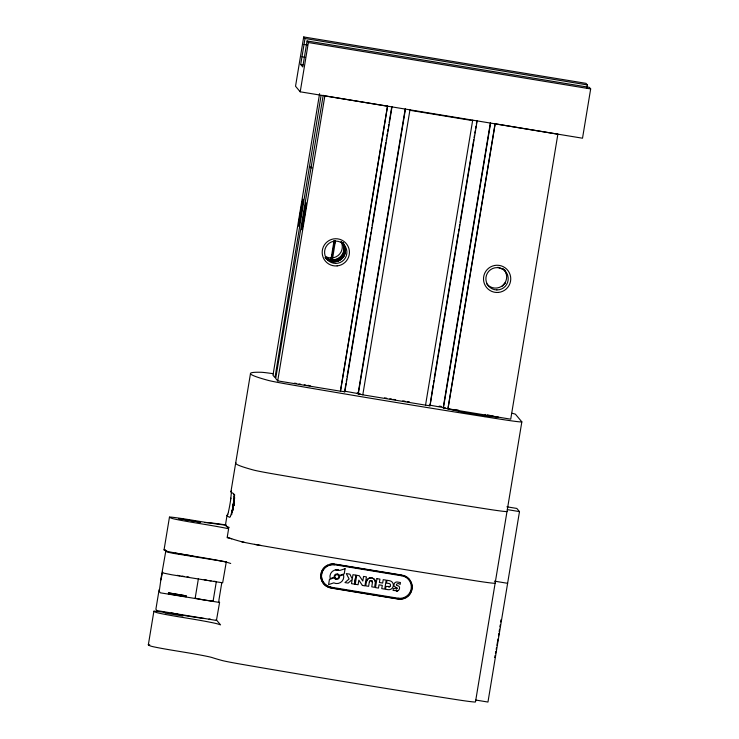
<?xml version="1.0" encoding="UTF-8"?>
<svg xmlns="http://www.w3.org/2000/svg" width="739" height="739" viewBox="0 0 739 739"><rect width="100%" height="100%" fill="white"/><g stroke="black" fill="none" stroke-linecap="round" stroke-linejoin="round"><path stroke-width="1.11" d="M375.394 581.879L374.747 579.893L375.394 581.87L374.627 587.311L371.763 586.831L372.502 582.11L371.468 580.743L372.502 582.11L371.468 580.743M344.586 249.246L342.933 254.955L344.3 251.556L344.392 246.872A11.584 11.575 -40 0 0 342.619 242.54M334.194 240.683L332.107 261.615L335.423 240.812M301.983 56.774L305.004 38.511L303.701 36.95L295.535 86.241L300.219 91.812L582.517 138.211L590.673 88.929L589.362 87.359L307.064 40.959L302.768 66.953L300.708 64.496L301.983 56.774L305.383 57.328M233.459 505.762L233.94 501.753M233.857 501.901L233.312 505.67L233.921 502.963M233.903 502.418L233.69 503.804M233.173 506.511L233.57 503.656M232.942 506.474L233.422 504.395M233.875 502.816L233.358 505.818M233.93 502.742L233.533 505.707L233.921 503.841M227.021 515.434L225.506 524.745A427.142 13.413 9.4 0 0 229.229 527.461M233.293 504.247L233.866 500.876M233.773 503.665L233.385 504.645M511.942 413.267A27.269 0.859 9.4 0 1 515.471 414.256L521.845 421.858L475.482 701.911A27.269 0.859 9.4 0 1 456.231 699.584A427.142 13.413 9.4 0 1 241.505 664.278A27.269 0.859 9.4 0 1 221.811 660.426A427.142 13.413 9.4 0 1 212.056 657.544A28.396 0.896 9.4 0 0 183.678 652.121L173.582 650.459A22.724 0.711 9.4 0 1 150.747 646.071A199.946 6.281 9.4 0 1 148.327 644.861L153.888 611.255A22.724 0.711 9.4 0 1 165.111 612.455M230.707 563.469L227.778 562.545A28.396 0.896 9.4 0 0 199.41 557.123L189.304 555.46A22.724 0.711 9.4 0 1 166.469 551.082A199.946 6.281 9.4 0 1 164.049 549.862L169.462 517.152A22.724 0.711 9.4 0 1 191.161 519.997L199.604 521.383A28.396 0.896 9.4 0 0 225.515 525.032L228.628 528.736L227.141 537.696L231.713 538.796M221.682 583.376L218.975 599.772L218.873 601.638L219.575 602.47L216.435 620.455L157.01 610.599L155.883 609.259L159.125 589.694M160.742 579.912L165.896 550.5M216.351 581.473L213.091 601.195L204.407 600.05L195.161 598.248L198.431 578.526M230.947 491.684L250.493 373.537M300.219 91.812L308.375 42.529L307.064 40.959M233.533 505.199L231.917 512.543L233.312 505.162M226.328 561.695L222.661 582.812L171.928 574.794L163.578 573.104L162.534 572.125L160.594 581.611L159.255 591.311L160.317 592.817L219.575 602.47M319.59 93.659L272.977 375.236L274.991 377.638L321.086 95.442M323.211 95.257L275.693 378.479L277.716 380.881L340.448 391.19L387.541 106.111L340.448 391.19M277.716 380.881L324.864 95.867M334.037 240.748L330.656 261.172L329.067 260.525M344.808 390.432L345.926 383.652M346.305 381.389L346.674 379.125M347.053 376.862L360.161 297.697M360.346 296.57L360.715 294.307M361.094 292.044L368.207 249.071M368.392 247.944L370.267 236.637M370.645 234.374L371.015 232.111M371.394 229.847L371.763 227.584M372.142 225.321L383.744 155.208M383.938 154.082L385.804 142.766M386.183 140.512L386.552 138.248M386.931 135.985L387.301 133.722M387.679 131.459L388.049 129.196M388.428 126.932L388.806 124.679M389.176 122.415L391.799 106.582M340.365 391.097L344.845 391.827L392.021 106.85M472.701 120.134L425.544 405.138L362.803 394.829L358.064 393.776L405.24 108.79M358.286 394.035L405.462 109.058M362.803 394.829L409.969 109.825M345.076 568.697L344.235 573.852L339.303 575.487M354.471 584.133L355.949 575.182L352.965 574.693L352.272 578.923L349.861 574.175L346.305 573.593L349.113 578.988L344.956 582.572L348.087 583.089L352.161 579.588L351.496 583.653L354.471 584.143L355.958 575.191M355.237 584.263L356.715 575.302L359.265 575.736L362.812 581.039L363.56 576.429L366.424 576.91L364.946 585.861L362.396 585.436M366.479 581.519A4.499 4.489 -40 0 1 375.172 580.799A4.499 4.489 -40 0 0 366.47 581.51L365.759 585.851L368.613 586.323L369.324 581.981A1.598 1.598 0 0 1 372.059 581.131L372.493 582.508L372.419 581.722M477.154 120.836L429.978 405.822L433.128 385.204M433.497 382.941L433.876 380.677M434.246 378.414L437.617 358.064M437.811 356.928L453.155 264.202M453.349 263.066L458.217 233.663M458.586 231.399L458.965 229.136M459.335 226.882L459.713 224.619M460.083 222.356L473.754 139.8M474.124 137.537L474.503 135.274M474.872 133.011L475.251 130.757M475.62 128.494L475.999 126.23M476.378 123.967L476.747 121.704M557.871 134.165L510.723 419.179L447.991 408.87L443.197 407.771L490.382 122.785M443.418 408.03L490.604 123.053M447.899 408.769L495.084 123.782L557.899 134.193M447.991 408.87L495.167 123.884M484.923 416.648L485.292 414.403M586.812 87.886L587.311 84.911L585.999 83.35L303.701 36.95M506.908 506.815L516.829 508.441L519.489 511.61L487.962 702.05L475.833 700.055M233.866 503.906L233.533 505.846M233.755 505.882L233.921 504.922M233.866 504.303L233.579 505.855M234.014 500.091L234.642 497.162M233.7 502.926L233.903 501.92M234.235 500.127L234.623 498.188M233.21 507.61L232.609 510.363M234.679 494.825L231.649 514.778M233.145 509.088L232.831 510.4M332.125 254.733L330.656 261.172A11.584 11.575 -40 0 0 342.868 242.734M334.314 245.062L335.284 240.766M231.917 512.543L232.711 510.233M326.647 258.558C335.912 264.774 348.18 253.837 343.321 243.935L344.328 246.549L344.439 250.881L344.392 246.872M345.547 252.211L343.958 256.442L340.864 259.74M342.933 254.955L344.3 251.556M342.6 254.826L339.515 258.133L335.395 259.999M504.312 283.979L505.264 282.954L502.178 286.252M396.769 590.997L397.831 590.747L393.065 590.433L393.37 588.567L397.074 588.715M389.047 586.868L389.887 586.517L385.98 586.433L385.527 589.251L388.086 589.676A4.545 4.545 -40 0 0 393.305 585.916A4.545 4.545 -40 0 0 389.564 580.697L387.005 580.272L386.543 583.089L389.111 583.514A1.7 1.7 0 0 1 390.497 585.464A1.7 1.7 0 0 1 388.548 586.858M345.085 568.707L339.894 570.416L335.774 569.806L338.573 569.935M396.529 589.038L397.203 587.93L395.624 587.209M192.953 555.996L175.032 553.049M168.852 593.814L168.28 593.823L186.2 596.77M195.161 598.248L195.743 598.23M183.013 616.04L165.093 613.093M332.079 260.553L334.453 260.498L332.227 260.451M225.46 561.723L173.055 553.308L167.069 552.042L165.601 550.555M458.291 410.099L448.693 409.11L461.838 411.993L486.705 416.085L498.428 417.286L496.239 416.805M358.064 393.776L360.087 393.952L344.799 391.19M443.197 407.771L445.22 407.946L429.941 405.184M187.041 576.863L188.898 577.076M213.931 581.279L215.779 581.491M180.815 614.497L182.662 614.709M308.228 385.398L310.204 385.684M307.646 385.379L309.318 385.638M181.923 576.097L184.196 576.457M208.804 580.521L211.077 580.872M175.688 613.739L177.96 614.1M304.2 384.834L305.946 385.111M305.004 38.511L587.311 84.911M308.375 42.529L590.673 88.929M304.025 44.451L307.424 45.005M300.708 64.496L302.981 64.875M324.892 95.894L387.624 106.213M409.914 110.287L472.646 120.605M309.262 166.866L311.498 167.236M309.78 167.485L312.052 167.864M429.978 405.822L425.544 405.138M507.36 509.614L519.489 511.61M494.382 581.131L507.619 583.311M335.885 564.245L401.961 575.108M329.668 565.021A11.362 11.344 -40 0 1 334.628 564.735L401.887 575.829M355.237 584.263L358.101 584.734L358.849 580.133L362.396 585.445M334.675 564.781A11.362 11.344 -40 0 0 321.613 574.148A11.362 11.344 -40 0 0 330.961 587.191L398.182 598.239M204.223 579.745L206.809 580.189M177.332 575.33L179.928 575.773M171.106 612.973L173.693 613.407M299.027 383.947L300.727 384.243M495.139 583.163A27.269 0.859 9.4 0 1 475.888 580.845A427.142 13.413 9.4 0 1 261.163 545.539L254.558 544.366A27.269 0.859 9.4 0 1 244.36 542.371L241.468 541.678A427.142 13.413 9.4 0 1 227.603 537.318M254.558 544.366L261.163 545.539M331.312 260.414L328.365 259.685A11.584 11.575 -40 0 1 325.28 257.671M294.575 383.125L296.662 383.523M428.759 405.351L429.756 405.554M343.626 391.356L344.845 391.827M487.481 414.884L494.049 416.325M241.468 541.678L244.36 542.371M212.296 600.955L213.091 601.195M331.118 260.433L325.797 258.013M497.892 267.25L504.857 270.095L506.714 274.206M337.649 574.046L339.312 575.496M335.34 578.914L335.894 579.191L334.37 577.787L329.437 579.45L328.596 584.604L333.779 582.859A6.928 6.919 -40 0 0 343.506 574.711L339.497 576.032A2.725 2.725 0 0 1 335.34 578.914L334.776 578.415L335.894 579.191L334.776 578.415M325.169 257.541L329.788 260.137L325.659 257.671M338.896 574.868L338.323 574.36A2.725 2.725 0 0 0 334.194 577.242L330.204 578.609A6.928 6.919 -40 0 1 337.187 569.732M216.121 619.587L220.545 624.861L217.617 623.928A28.396 0.896 9.4 0 0 189.239 618.515L179.143 616.853A22.724 0.711 9.4 0 1 156.308 612.465A199.946 6.281 9.4 0 1 153.888 611.255M342.656 242.752L344.328 246.549M342.822 242.946L343.607 244.323M343.543 243.584L345.399 247.694L345.51 251.084M342.656 243.002L344.051 246.087M521.845 421.858A27.269 0.859 9.4 0 1 502.594 419.53A427.142 13.413 9.4 0 1 287.868 384.225A27.269 0.859 9.4 0 1 268.174 380.373A427.142 13.413 9.4 0 1 261.375 372.28A27.269 0.859 9.4 0 1 273.541 373.749M507.009 511.471A27.269 0.859 9.4 0 1 487.758 509.143A427.142 13.413 9.4 0 1 273.033 473.847A27.269 0.859 9.4 0 1 253.338 469.986A427.142 13.413 9.4 0 1 235.889 462.743M320.902 573.981A12.046 12.027 -40 0 0 330.813 587.81L398.025 598.858A12.046 12.027 -40 0 0 411.771 589.436A12.046 12.027 -40 0 0 402.958 575.321M321.105 573.021A12.046 12.027 -40 0 1 327.811 564.975M329.474 564.365A12.046 12.027 -40 0 1 334.739 564.06M406.164 597.602A12.12 12.027 -74 0 1 398.219 599.08A427.142 13.413 9.4 0 1 330.998 588.032A12.101 12.083 79.5 0 1 321.539 580.004A12 11.972 72.7 0 1 326.943 565.714A12.12 12.092 53.6 0 1 334.933 564.282A427.142 13.413 9.4 0 0 402.145 575.33A12.101 11.981 -65.4 0 1 411.54 583.293M411.558 583.283A12 11.898 -70.7 0 1 406.173 597.62M164.049 549.862A22.724 0.711 9.4 0 1 165.49 549.825M210.356 619.153A28.396 0.896 9.4 0 1 208.952 619.051M204.232 618.515A28.396 0.896 9.4 0 1 184.029 615.485M228.628 528.736A28.396 0.896 9.4 0 0 204.823 524.413L194.727 522.75A22.724 0.711 9.4 0 1 171.891 518.372A199.946 6.281 9.4 0 1 169.462 517.152M500.931 619.827A31.805 1.164 -80.7 0 1 500.626 621.97M500.201 624.917A31.805 1.164 -80.7 0 1 499.915 626.82M499.546 629.268A31.805 1.164 -80.7 0 1 499.158 631.753M498.88 633.499A31.805 1.164 -80.7 0 1 498.511 635.826M498.003 638.912A31.805 1.164 -80.7 0 1 496.913 645.341M496.553 647.41A31.805 1.164 -80.7 0 1 496.192 649.452M495.832 651.438A31.805 1.164 -80.7 0 1 495.444 653.553M495.084 655.484A31.805 1.164 -80.7 0 1 494.687 657.516M148.327 644.861A22.724 0.711 9.4 0 1 149.758 644.814M226.208 524.995A29.532 0.924 9.4 0 0 208.721 522.732A458.956 14.42 9.4 0 0 204.823 522.575M369.324 581.981A1.598 1.598 0 0 1 372.05 581.122M396.215 590.951A2.799 2.799 0 0 0 399.439 588.65L399.531 588.059A1.995 1.995 0 0 0 397.896 585.768C394.099 585.574 397.933 581.907 400.141 584.42L400.446 582.535L397.296 582.018A2.799 2.799 0 0 0 394.072 584.327L393.989 584.928A1.995 1.995 0 0 0 395.633 587.219M330.924 587.135A11.362 11.344 -40 0 1 328.098 565.594M401.85 575.783A11.362 11.344 -40 0 1 411.189 588.826A11.362 11.344 -40 0 1 398.136 598.184M231.372 491.453A12.101 0.536 -82 0 1 230.697 498.908M230.91 498.095A12 0.794 -80.5 0 1 228.369 512.062M231.436 491.047A427.142 13.413 9.4 0 0 233.552 493.56A12.129 1.404 -82.4 0 1 233.93 494.714M231.944 511.277A12.083 1.469 -79.9 0 1 230.337 516.358M234.032 496.58A12 1.672 -80.8 0 1 231.963 511.61M233.967 494.53A12.12 1.487 -81.6 0 1 234.078 496.405M230.3 516.626A12.129 1.423 -79.3 0 1 229.617 517.309A427.142 13.413 9.4 0 1 227.51 514.787A12.129 0.517 -79 0 0 227.778 514.178M228.296 512.524A12.12 0.6 -79.8 0 1 227.723 514.501M441.303 406.385A59.074 1.857 9.4 0 1 439.178 406.136M409.424 401.914A59.074 1.857 9.4 0 1 407.226 401.573M405.009 401.222A59.074 1.857 9.4 0 1 402.773 400.861M395.587 399.707A59.074 1.857 9.4 0 1 393.684 399.393M391.772 399.078A59.074 1.857 9.4 0 1 389.869 398.764M386.82 398.256A59.074 1.857 9.4 0 1 384.548 397.868M359.089 393.351A59.074 1.857 9.4 0 1 357.223 393M329.16 260.627A11.584 11.575 -40 0 1 326.398 258.89M343.561 253.763A11.584 11.575 -40 0 1 332.19 260.562M502.76 268.442A11.168 11.159 -40 0 1 503.259 284.968A11.168 11.159 -40 0 1 486.761 283.878M341.52 241.782A11.168 11.159 -40 0 1 326.268 257.772M341.076 241.671A11.168 11.159 -40 0 1 325.668 256.525M341.455 241.93A11.168 11.159 -40 0 1 341.945 258.456A11.168 11.159 -40 0 1 325.446 257.366M339.922 260.35A11.584 11.575 -40 0 1 328.005 260.174M327.072 259.528A11.584 11.575 -40 0 1 325.4 257.966M376.955 578.637L375.486 587.597L378.47 588.087L378.996 584.817L382.285 585.371L381.749 588.623L384.723 589.112L386.201 580.152L383.218 579.662L382.663 583.062L379.384 582.508L379.938 579.127L376.955 578.637M179.318 518.639L178.616 518.658L200.648 522.279L179.318 518.639M169 592.909L168.427 592.927L186.348 595.874L169 592.909M335.598 578.157A1.968 1.958 0 0 0 338.785 576.956A1.968 1.958 0 0 0 336.153 574.803A1.968 1.958 0 0 0 335.598 578.157M337.141 265.901A13.635 13.616 -40 0 0 346.896 244.406A13.635 13.616 -40 0 0 323.405 246.734A13.635 13.616 -40 0 0 337.141 265.901M498.455 292.422A13.635 13.616 -40 0 0 508.21 270.917A13.635 13.616 -40 0 0 484.719 273.245A13.635 13.616 -40 0 0 498.455 292.422M300.126 219.816A13.635 0.499 -80.7 0 0 303.092 199.216A13.635 0.499 -80.7 0 0 299.387 218.947A13.635 0.499 -80.7 0 0 300.126 219.816M303.221 223.511A13.635 0.499 -80.7 0 0 306.195 202.911A13.635 0.499 -80.7 0 0 302.491 222.642A13.635 0.499 -80.7 0 0 303.221 223.511M496.885 289.937A11.168 11.159 -40 0 0 506.797 273.319A11.168 11.159 -40 0 0 487.463 273.06A11.168 11.159 -40 0 0 496.885 289.937M335.58 263.417A11.168 11.159 -40 0 0 345.492 246.808A11.168 11.159 -40 0 0 326.148 246.549A11.168 11.159 -40 0 0 335.58 263.417"/></g></svg>
